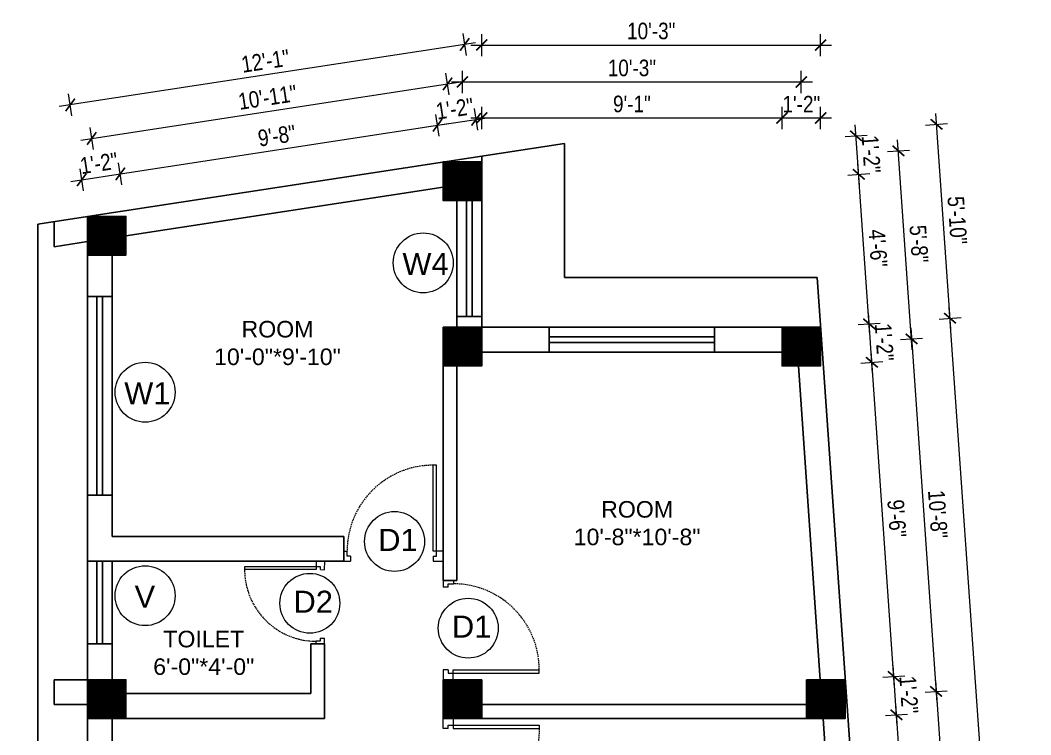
# Model space of a CAD drawing. Header units: inches. Extents: x -5096374 to -5070857, y -3259973 to -3243900.
# Drawn here: x -5090786.2 to -5090419.8, y -3258593.4 to -3258334.3 of the extents above; entities that cross this region are included whole.
import ezdxf

# ---------------------------------------------------------------- set-up
doc = ezdxf.new("R2010")
doc.units = ezdxf.units.IN
doc.header["$LTSCALE"] = 2
doc.header["$MEASUREMENT"] = 0
doc.header["$PDMODE"] = 34
doc.linetypes.add('HIDDEN', pattern=[0.375, 0.25, -0.125])
doc.layers.get('0').update_dxf_attribs({"linetype": 'CONTINUOUS'})
doc.layers.get('DEFPOINTS').update_dxf_attribs({"color": 141, "linetype": 'CONTINUOUS'})
doc.layers.add('A-Hatch', color=7, linetype='CONTINUOUS')
for name, color, linetype, lineweight in [('Annotate-Lite.w', 177, 'CONTINUOUS', 9), ('DIM 1-100', 4, 'CONTINUOUS', 13), ('Door-Window.w', 4, 'CONTINUOUS', 15), ('TEXT', 181, 'CONTINUOUS', 25)]:
    doc.layers.add(name, color=color, linetype=linetype, lineweight=lineweight)
doc.styles.add('arial.', font='arial.ttf')
doc.styles.add('gaurav', font='arial.ttf')
doc.styles.get("Standard").update_dxf_attribs({"font": 'ARIALN.TTF'})
doc.dimstyles.new('1 by 96', dxfattribs={"dimtxt": 6, "dimasz": 4, "dimexe": 4, "dimexo": 4, "dimgap": 2, "dimtad": 1, "dimdec": 0, "dimzin": 0, "dimdsep": 46, "dimlunit": 4, "dimtxsty": 'Standard', "dimblk": 'ARCHTICK', "dimcen": 0, "dimdle": 4, "dimadec": 0, "dimazin": 0, "dimtfac": 1, "dimtdec": 0, "dimtix": 1, "dimtofl": 0, "dimtmove": 1, "dimatfit": 3, "dimldrblk": 'ARCHTICK', "dimfxl": 4, "dimfxlon": 1, "dimtolj": 1, "dimtzin": 0, "dimlwd": -1, "dimlwe": -1, "dimarcsym": 0})
pattern_1 = [(45, (0, 0), (-0.0883883476483, 0.0883883476483), [])]

# ---------------------------------------------------------------- blocks, each defined once
blk = doc.blocks.new('3-0')
at = {"ltscale": 3}
for p, q in [((11063.05, 10097.68), (11065.97, 10099.9)), ((11065.97, 10099.9), (11066.71, 10098.92)), ((11063.05, 10097.68), (11064.53, 10095.73)), ((11065.99, 10096.84), (11064.53, 10095.73)), ((11065.25, 10097.81), (11066.71, 10098.92)), ((11065.99, 10096.84), (11065.25, 10097.81)), ((11085.5, 10074.13), (11110.32, 10092.96)), ((11086.24, 10073.15), (11111.05, 10091.97)), ((11111.05, 10091.97), (11110.32, 10092.96)), ((11086.24, 10073.15), (11085.5, 10074.13)), ((11084.04, 10073.02), (11082.57, 10071.91)), ((11082.57, 10071.91), (11084.79, 10068.98)), ((11084.04, 10073.02), (11084.78, 10072.04)), ((11084.78, 10072.04), (11086.24, 10073.15)), ((11084.79, 10068.98), (11087.72, 10071.2)), ((11087.72, 10071.2), (11086.24, 10073.15))]:
    blk.add_line(p, q, dxfattribs=at)
at = {"layer": 'Door-Window.w', "color": 9, "linetype": 'HIDDEN', "lineweight": 18}
blk.add_arc((11085.5, 10074.13), 31.16, 37.1906, 127.1465, dxfattribs=at)
blk = doc.blocks.new('_ArchTick')
at = {"color": 0, "linetype": 'ByBlock', "const_width": 0.15}
blk.add_lwpolyline([(-0.5, -0.5), (0.5, 0.5)], dxfattribs=at)
blk = doc.blocks.new('*D377')
at = {"layer": 'DEFPOINTS', "color": 0, "transparency": 16777216}
for p in [(-5090749.89, -3258390.02), (-5090747.85, -3258403.32), (-5090761.85, -3258405.47)]:
    blk.add_point(p, dxfattribs=at)
at = {"layer": 'DIM 1-100', "color": 0, "transparency": 16777216}
for p, q in [((-5090749.29, -3258393.97), (-5090750.5, -3258386.06)), ((-5090767.84, -3258392.77), (-5090745.94, -3258389.41)), ((-5090763.29, -3258396.12), (-5090764.5, -3258388.21))]:
    blk.add_line(p, q, dxfattribs=at)
at = {"layer": 'DIM 1-100', "color": 0, "transparency": 16777216, "xscale": 4, "yscale": 4, "zscale": 4}
for p, rotation in [((-5090763.89, -3258392.16), 188.71474201693), ((-5090749.89, -3258390.02), 8.714742016929982)]:
    blk.add_blockref('_ArchTick', p, dxfattribs=dict(at, rotation=rotation))
at = {"layer": 'DIM 1-100', "color": 0, "transparency": 16777216, "insert": (-5090757.65, -3258386.14), "char_height": 6, "attachment_point": 5, "rotation": 8.7147}
blk.add_mtext('\\A1;1\'-2"', dxfattribs=at)
blk = doc.blocks.new('*D378')
at = {"layer": 'DEFPOINTS', "color": 0, "ltscale": 0.5, "transparency": 16777216}
for p in [(-5090634.89, -3258372.39), (-5090632.85, -3258385.7), (-5090747.85, -3258403.32)]:
    blk.add_point(p, dxfattribs=at)
at = {"layer": 'DIM 1-100', "color": 0, "ltscale": 0.5, "transparency": 16777216}
for p, q in [((-5090634.29, -3258376.34), (-5090635.5, -3258368.44)), ((-5090753.84, -3258390.62), (-5090630.94, -3258371.78)), ((-5090749.29, -3258393.97), (-5090750.5, -3258386.06))]:
    blk.add_line(p, q, dxfattribs=at)
at = {"layer": 'DIM 1-100', "color": 0, "ltscale": 0.5, "transparency": 16777216, "xscale": 4, "yscale": 4, "zscale": 4}
for p, rotation in [((-5090634.89, -3258372.39), 8.714742016929497), ((-5090749.89, -3258390.02), 188.7147420169295)]:
    blk.add_blockref('_ArchTick', p, dxfattribs=dict(at, rotation=rotation))
at = {"layer": 'DIM 1-100', "color": 0, "ltscale": 0.5, "transparency": 16777216, "insert": (-5090693.16, -3258376.2), "char_height": 6, "attachment_point": 5, "rotation": 8.7147}
blk.add_mtext('\\A1;9\'-8"', dxfattribs=at)
blk = doc.blocks.new('*D379')
at = {"layer": 'DEFPOINTS', "color": 0, "ltscale": 0.5, "transparency": 16777216}
for p in [(-5090620.89, -3258370.24), (-5090632.85, -3258385.7), (-5090618.85, -3258383.55)]:
    blk.add_point(p, dxfattribs=at)
at = {"layer": 'DIM 1-100', "color": 0, "ltscale": 0.5, "transparency": 16777216}
for p, q in [((-5090620.29, -3258374.2), (-5090621.5, -3258366.29)), ((-5090638.84, -3258373), (-5090616.94, -3258369.64)), ((-5090634.29, -3258376.34), (-5090635.5, -3258368.44))]:
    blk.add_line(p, q, dxfattribs=at)
at = {"layer": 'DIM 1-100', "color": 0, "ltscale": 0.5, "transparency": 16777216, "xscale": 4, "yscale": 4, "zscale": 4}
for p, rotation in [((-5090620.89, -3258370.24), 8.714742016929497), ((-5090634.89, -3258372.39), 188.7147420169295)]:
    blk.add_blockref('_ArchTick', p, dxfattribs=dict(at, rotation=rotation))
at = {"layer": 'DIM 1-100', "color": 0, "ltscale": 0.5, "transparency": 16777216, "insert": (-5090628.65, -3258366.36), "char_height": 6, "attachment_point": 5, "rotation": 8.7147}
blk.add_mtext('\\A1;1\'-2"', dxfattribs=at)
blk = doc.blocks.new('*D380')
at = {"layer": 'DEFPOINTS', "color": 0, "ltscale": 0.5, "transparency": 16777216}
for p in [(-5090510.01, -3258369.75), (-5090618.85, -3258383.55), (-5090510.01, -3258445.63)]:
    blk.add_point(p, dxfattribs=at)
at = {"layer": 'DIM 1-100', "color": 0, "ltscale": 0.5, "transparency": 16777216}
for p, q in [((-5090618.85, -3258373.75), (-5090618.85, -3258365.75)), ((-5090510.01, -3258373.75), (-5090510.01, -3258365.75)), ((-5090622.85, -3258369.75), (-5090506.01, -3258369.75))]:
    blk.add_line(p, q, dxfattribs=at)
at = {"layer": 'DIM 1-100', "color": 0, "ltscale": 0.5, "transparency": 16777216, "xscale": 4, "yscale": 4, "zscale": 4, "rotation": 180}
blk.add_blockref('_ArchTick', (-5090618.85, -3258369.75), dxfattribs=at)
at = {"layer": 'DIM 1-100', "color": 0, "ltscale": 0.5, "transparency": 16777216, "xscale": 4, "yscale": 4, "zscale": 4}
blk.add_blockref('_ArchTick', (-5090510.01, -3258369.75), dxfattribs=at)
at = {"layer": 'DIM 1-100', "color": 0, "ltscale": 0.5, "transparency": 16777216, "insert": (-5090564.43, -3258364.69), "char_height": 6, "attachment_point": 5}
blk.add_mtext('\\A1;9\'-1"', dxfattribs=at)
blk = doc.blocks.new('*D381')
at = {"layer": 'DEFPOINTS', "color": 0, "ltscale": 0.5, "transparency": 16777216}
for p in [(-5090496.01, -3258369.75), (-5090510.01, -3258445.63), (-5090496.01, -3258445.63)]:
    blk.add_point(p, dxfattribs=at)
at = {"layer": 'DIM 1-100', "color": 0, "ltscale": 0.5, "transparency": 16777216}
for p, q in [((-5090510.01, -3258373.75), (-5090510.01, -3258365.75)), ((-5090496.01, -3258373.75), (-5090496.01, -3258365.75)), ((-5090514.01, -3258369.75), (-5090492.01, -3258369.75))]:
    blk.add_line(p, q, dxfattribs=at)
at = {"layer": 'DIM 1-100', "color": 0, "ltscale": 0.5, "transparency": 16777216, "xscale": 4, "yscale": 4, "zscale": 4, "rotation": 180}
blk.add_blockref('_ArchTick', (-5090510.01, -3258369.75), dxfattribs=at)
at = {"layer": 'DIM 1-100', "color": 0, "ltscale": 0.5, "transparency": 16777216, "xscale": 4, "yscale": 4, "zscale": 4}
blk.add_blockref('_ArchTick', (-5090496.01, -3258369.75), dxfattribs=at)
at = {"layer": 'DIM 1-100', "color": 0, "ltscale": 0.5, "transparency": 16777216, "insert": (-5090503.01, -3258364.74), "char_height": 6, "attachment_point": 5}
blk.add_mtext('\\A1;1\'-2"', dxfattribs=at)
blk = doc.blocks.new('*D382')
at = {"layer": 'DEFPOINTS', "color": 0, "ltscale": 0.5, "transparency": 16777216}
for p in [(-5090761.85, -3258405.47), (-5090798.4, -3258419.47), (-5090761.85, -3258419.47)]:
    blk.add_point(p, dxfattribs=at)
at = {"layer": 'DIM 1-100', "color": 0, "ltscale": 0.5, "transparency": 16777216}
for p, q in [((-5090798.4, -3258401.47), (-5090798.4, -3258423.47)), ((-5090794.4, -3258405.47), (-5090802.4, -3258405.47)), ((-5090794.4, -3258419.47), (-5090802.4, -3258419.47))]:
    blk.add_line(p, q, dxfattribs=at)
at = {"layer": 'DIM 1-100', "color": 0, "ltscale": 0.5, "transparency": 16777216, "xscale": 4, "yscale": 4, "zscale": 4}
for p, rotation in [((-5090798.4, -3258405.47), 90), ((-5090798.4, -3258419.47), 270)]:
    blk.add_blockref('_ArchTick', p, dxfattribs=dict(at, rotation=rotation))
at = {"layer": 'DIM 1-100', "color": 0, "ltscale": 0.5, "transparency": 16777216, "insert": (-5090803.42, -3258412.47), "char_height": 6, "attachment_point": 5, "rotation": 90}
blk.add_mtext('\\A1;1\'-2"', dxfattribs=at)
blk = doc.blocks.new('*D383')
at = {"layer": 'DEFPOINTS', "color": 0, "ltscale": 0.5, "transparency": 16777216}
for p in [(-5090761.85, -3258419.47), (-5090798.4, -3258573.47), (-5090761.85, -3258573.47)]:
    blk.add_point(p, dxfattribs=at)
at = {"layer": 'DIM 1-100', "color": 0, "ltscale": 0.5, "transparency": 16777216}
for p, q in [((-5090798.4, -3258415.47), (-5090798.4, -3258577.47)), ((-5090794.4, -3258419.47), (-5090802.4, -3258419.47)), ((-5090794.4, -3258573.47), (-5090802.4, -3258573.47))]:
    blk.add_line(p, q, dxfattribs=at)
at = {"layer": 'DIM 1-100', "color": 0, "ltscale": 0.5, "transparency": 16777216, "xscale": 4, "yscale": 4, "zscale": 4}
for p, rotation in [((-5090798.4, -3258419.47), 90), ((-5090798.4, -3258573.47), 270)]:
    blk.add_blockref('_ArchTick', p, dxfattribs=dict(at, rotation=rotation))
at = {"layer": 'DIM 1-100', "color": 0, "ltscale": 0.5, "transparency": 16777216, "insert": (-5090803.47, -3258496.47), "char_height": 6, "attachment_point": 5, "rotation": 90}
blk.add_mtext('\\A1;12\'-10"', dxfattribs=at)
blk = doc.blocks.new('*D384')
at = {"layer": 'DEFPOINTS', "color": 0, "ltscale": 0.5, "transparency": 16777216}
for p in [(-5090761.85, -3258573.47), (-5090798.4, -3258587.47), (-5090761.85, -3258587.47)]:
    blk.add_point(p, dxfattribs=at)
at = {"layer": 'DIM 1-100', "color": 0, "ltscale": 0.5, "transparency": 16777216}
for p, q in [((-5090798.4, -3258569.47), (-5090798.4, -3258591.47)), ((-5090794.4, -3258573.47), (-5090802.4, -3258573.47)), ((-5090794.4, -3258587.47), (-5090802.4, -3258587.47))]:
    blk.add_line(p, q, dxfattribs=at)
at = {"layer": 'DIM 1-100', "color": 0, "ltscale": 0.5, "transparency": 16777216, "xscale": 4, "yscale": 4, "zscale": 4}
for p, rotation in [((-5090798.4, -3258573.47), 90), ((-5090798.4, -3258587.47), 270)]:
    blk.add_blockref('_ArchTick', p, dxfattribs=dict(at, rotation=rotation))
at = {"layer": 'DIM 1-100', "color": 0, "ltscale": 0.5, "transparency": 16777216, "insert": (-5090803.42, -3258580.47), "char_height": 6, "attachment_point": 5, "rotation": 90}
blk.add_mtext('\\A1;1\'-2"', dxfattribs=at)
blk = doc.blocks.new('*D385')
at = {"layer": 'DEFPOINTS', "color": 0, "ltscale": 0.5, "transparency": 16777216}
for p in [(-5090761.85, -3258587.47), (-5090798.4, -3258701.23), (-5090761.85, -3258701.23)]:
    blk.add_point(p, dxfattribs=at)
at = {"layer": 'DIM 1-100', "color": 0, "ltscale": 0.5, "transparency": 16777216}
for p, q in [((-5090798.4, -3258583.47), (-5090798.4, -3258705.23)), ((-5090794.4, -3258587.47), (-5090802.4, -3258587.47)), ((-5090794.4, -3258701.23), (-5090802.4, -3258701.23))]:
    blk.add_line(p, q, dxfattribs=at)
at = {"layer": 'DIM 1-100', "color": 0, "ltscale": 0.5, "transparency": 16777216, "xscale": 4, "yscale": 4, "zscale": 4}
for p, rotation in [((-5090798.4, -3258587.47), 90), ((-5090798.4, -3258701.23), 270)]:
    blk.add_blockref('_ArchTick', p, dxfattribs=dict(at, rotation=rotation))
at = {"layer": 'DIM 1-100', "color": 0, "ltscale": 0.5, "transparency": 16777216, "insert": (-5090803.47, -3258644.35), "char_height": 6, "attachment_point": 5, "rotation": 90}
blk.add_mtext('\\A1;9\'-6"', dxfattribs=at)
blk = doc.blocks.new('*D389')
at = {"layer": 'DEFPOINTS', "color": 0, "ltscale": 0.5, "transparency": 16777216}
for p in [(-5090754.85, -3258412.47), (-5090811.2, -3258580.47), (-5090754.85, -3258580.47)]:
    blk.add_point(p, dxfattribs=at)
at = {"layer": 'DIM 1-100', "color": 0, "ltscale": 0.5, "transparency": 16777216}
for p, q in [((-5090811.2, -3258408.47), (-5090811.2, -3258584.47)), ((-5090807.2, -3258412.47), (-5090815.2, -3258412.47)), ((-5090807.2, -3258580.47), (-5090815.2, -3258580.47))]:
    blk.add_line(p, q, dxfattribs=at)
at = {"layer": 'DIM 1-100', "color": 0, "ltscale": 0.5, "transparency": 16777216, "xscale": 4, "yscale": 4, "zscale": 4}
for p, rotation in [((-5090811.2, -3258412.47), 90), ((-5090811.2, -3258580.47), 270)]:
    blk.add_blockref('_ArchTick', p, dxfattribs=dict(at, rotation=rotation))
at = {"layer": 'DIM 1-100', "color": 0, "ltscale": 0.5, "transparency": 16777216, "insert": (-5090816.22, -3258496.47), "char_height": 6, "attachment_point": 5, "rotation": 90}
blk.add_mtext("\\A1;14'", dxfattribs=at)
blk = doc.blocks.new('*D390')
at = {"layer": 'DEFPOINTS', "color": 0, "ltscale": 0.5, "transparency": 16777216}
for p in [(-5090754.85, -3258580.47), (-5090811.2, -3258708.23), (-5090754.85, -3258708.23)]:
    blk.add_point(p, dxfattribs=at)
at = {"layer": 'DIM 1-100', "color": 0, "ltscale": 0.5, "transparency": 16777216}
for p, q in [((-5090811.2, -3258576.47), (-5090811.2, -3258712.23)), ((-5090807.2, -3258580.47), (-5090815.2, -3258580.47)), ((-5090807.2, -3258708.23), (-5090815.2, -3258708.23))]:
    blk.add_line(p, q, dxfattribs=at)
at = {"layer": 'DIM 1-100', "color": 0, "ltscale": 0.5, "transparency": 16777216, "xscale": 4, "yscale": 4, "zscale": 4}
for p, rotation in [((-5090811.2, -3258580.47), 90), ((-5090811.2, -3258708.23), 270)]:
    blk.add_blockref('_ArchTick', p, dxfattribs=dict(at, rotation=rotation))
at = {"layer": 'DIM 1-100', "color": 0, "ltscale": 0.5, "transparency": 16777216, "insert": (-5090816.27, -3258644.35), "char_height": 6, "attachment_point": 5, "rotation": 90}
blk.add_mtext('\\A1;10\'-8"', dxfattribs=at)
blk = doc.blocks.new('*D392')
at = {"layer": 'DEFPOINTS', "color": 0, "ltscale": 0.5, "transparency": 16777216}
for p in [(-5090761.85, -3258405.47), (-5090823.63, -3258808.23), (-5090761.85, -3258808.23)]:
    blk.add_point(p, dxfattribs=at)
at = {"layer": 'DIM 1-100', "color": 0, "ltscale": 0.5, "transparency": 16777216}
for p, q in [((-5090823.63, -3258401.47), (-5090823.63, -3258812.23)), ((-5090819.63, -3258405.47), (-5090827.63, -3258405.47)), ((-5090819.63, -3258808.23), (-5090827.63, -3258808.23))]:
    blk.add_line(p, q, dxfattribs=at)
at = {"layer": 'DIM 1-100', "color": 0, "ltscale": 0.5, "transparency": 16777216, "xscale": 4, "yscale": 4, "zscale": 4}
for p, rotation in [((-5090823.63, -3258405.47), 90), ((-5090823.63, -3258808.23), 270)]:
    blk.add_blockref('_ArchTick', p, dxfattribs=dict(at, rotation=rotation))
at = {"layer": 'DIM 1-100', "color": 0, "ltscale": 0.5, "transparency": 16777216, "insert": (-5090828.69, -3258606.85), "char_height": 6, "attachment_point": 5, "rotation": 90}
blk.add_mtext('\\A1;33\'-7"', dxfattribs=at)
blk = doc.blocks.new('*D393')
at = {"layer": 'DEFPOINTS', "color": 0, "ltscale": 0.5, "transparency": 16777216}
for p in [(-5090631.26, -3258357.4), (-5090625.85, -3258392.7), (-5090754.85, -3258412.47)]:
    blk.add_point(p, dxfattribs=at)
at = {"layer": 'DIM 1-100', "color": 0, "ltscale": 0.5, "transparency": 16777216}
for p, q in [((-5090764.22, -3258377.78), (-5090627.31, -3258356.8)), ((-5090630.66, -3258361.36), (-5090631.87, -3258353.45)), ((-5090759.66, -3258381.13), (-5090760.87, -3258373.22))]:
    blk.add_line(p, q, dxfattribs=at)
at = {"layer": 'DIM 1-100', "color": 0, "ltscale": 0.5, "transparency": 16777216, "xscale": 4, "yscale": 4, "zscale": 4}
for p, rotation in [((-5090631.26, -3258357.4), 8.714742018610865), ((-5090760.26, -3258377.18), 188.7147420186108)]:
    blk.add_blockref('_ArchTick', p, dxfattribs=dict(at, rotation=rotation))
at = {"layer": 'DIM 1-100', "color": 0, "ltscale": 0.5, "transparency": 16777216, "insert": (-5090696.53, -3258362.29), "char_height": 6, "attachment_point": 5, "rotation": 8.7147}
blk.add_mtext('\\A1;10\'-11"', dxfattribs=at)
blk = doc.blocks.new('*D394')
at = {"layer": 'DEFPOINTS', "color": 0, "ltscale": 0.5, "transparency": 16777216}
for p in [(-5090503.01, -3258356.7), (-5090625.85, -3258392.7), (-5090503.01, -3258452.63)]:
    blk.add_point(p, dxfattribs=at)
at = {"layer": 'DIM 1-100', "color": 0, "ltscale": 0.5, "transparency": 16777216}
for p, q in [((-5090625.85, -3258360.7), (-5090625.85, -3258352.7)), ((-5090503.01, -3258360.7), (-5090503.01, -3258352.7)), ((-5090629.85, -3258356.7), (-5090499.01, -3258356.7))]:
    blk.add_line(p, q, dxfattribs=at)
at = {"layer": 'DIM 1-100', "color": 0, "ltscale": 0.5, "transparency": 16777216, "xscale": 4, "yscale": 4, "zscale": 4, "rotation": 180}
blk.add_blockref('_ArchTick', (-5090625.85, -3258356.7), dxfattribs=at)
at = {"layer": 'DIM 1-100', "color": 0, "ltscale": 0.5, "transparency": 16777216, "xscale": 4, "yscale": 4, "zscale": 4}
blk.add_blockref('_ArchTick', (-5090503.01, -3258356.7), dxfattribs=at)
at = {"layer": 'DIM 1-100', "color": 0, "ltscale": 0.5, "transparency": 16777216, "insert": (-5090564.43, -3258351.64), "char_height": 6, "attachment_point": 5}
blk.add_mtext('\\A1;10\'-3"', dxfattribs=at)
blk = doc.blocks.new('*D395')
at = {"layer": 'DEFPOINTS', "color": 0, "ltscale": 0.5, "transparency": 16777216}
for p in [(-5090768.05, -3258365.01), (-5090618.85, -3258383.55), (-5090761.85, -3258405.47)]:
    blk.add_point(p, dxfattribs=at)
at = {"layer": 'DIM 1-100', "color": 0, "ltscale": 0.5, "transparency": 16777216}
for p, q in [((-5090624.45, -3258347.04), (-5090625.66, -3258339.13)), ((-5090621.1, -3258342.48), (-5090772.01, -3258365.61)), ((-5090767.45, -3258368.96), (-5090768.66, -3258361.05))]:
    blk.add_line(p, q, dxfattribs=at)
at = {"layer": 'DIM 1-100', "color": 0, "ltscale": 0.5, "transparency": 16777216, "xscale": 4, "yscale": 4, "zscale": 4}
for p, rotation in [((-5090625.05, -3258343.09), 8.714742018475636), ((-5090768.05, -3258365.01), 188.7147420184756)]:
    blk.add_blockref('_ArchTick', p, dxfattribs=dict(at, rotation=rotation))
at = {"layer": 'DIM 1-100', "color": 0, "ltscale": 0.5, "transparency": 16777216, "insert": (-5090697.31, -3258349.09), "char_height": 6, "attachment_point": 5, "rotation": 8.7147}
blk.add_mtext('\\A1;12\'-1"', dxfattribs=at)
blk = doc.blocks.new('*D396')
at = {"layer": 'DEFPOINTS', "color": 0, "ltscale": 0.5, "transparency": 16777216}
for p in [(-5090496.01, -3258343.3), (-5090618.85, -3258445.63), (-5090496.01, -3258445.63)]:
    blk.add_point(p, dxfattribs=at)
at = {"layer": 'DIM 1-100', "color": 0, "ltscale": 0.5, "transparency": 16777216}
for p, q in [((-5090618.85, -3258347.3), (-5090618.85, -3258339.3)), ((-5090496.01, -3258347.3), (-5090496.01, -3258339.3)), ((-5090622.85, -3258343.3), (-5090492.01, -3258343.3))]:
    blk.add_line(p, q, dxfattribs=at)
at = {"layer": 'DIM 1-100', "color": 0, "ltscale": 0.5, "transparency": 16777216, "xscale": 4, "yscale": 4, "zscale": 4, "rotation": 180}
blk.add_blockref('_ArchTick', (-5090618.85, -3258343.3), dxfattribs=at)
at = {"layer": 'DIM 1-100', "color": 0, "ltscale": 0.5, "transparency": 16777216, "xscale": 4, "yscale": 4, "zscale": 4}
blk.add_blockref('_ArchTick', (-5090496.01, -3258343.3), dxfattribs=at)
at = {"layer": 'DIM 1-100', "color": 0, "ltscale": 0.5, "transparency": 16777216, "insert": (-5090557.43, -3258338.24), "char_height": 6, "attachment_point": 5}
blk.add_mtext('\\A1;10\'-3"', dxfattribs=at)
blk = doc.blocks.new('*D400')
at = {"layer": 'DEFPOINTS', "color": 0, "ltscale": 0.5, "transparency": 16777216}
for p in [(-5090487.1, -3258587.47), (-5090468.52, -3258586.18), (-5090478.19, -3258701.23)]:
    blk.add_point(p, dxfattribs=at)
at = {"layer": 'DIM 1-100', "color": 0, "ltscale": 0.5, "transparency": 16777216}
for p, q in [((-5090460.31, -3258703.99), (-5090468.8, -3258582.19)), ((-5090472.51, -3258586.45), (-5090464.53, -3258585.9)), ((-5090464.58, -3258700.28), (-5090456.6, -3258699.72))]:
    blk.add_line(p, q, dxfattribs=at)
at = {"layer": 'DIM 1-100', "color": 0, "ltscale": 0.5, "transparency": 16777216, "xscale": 4, "yscale": 4, "zscale": 4}
for p, rotation in [((-5090468.52, -3258586.18), 93.98810611648946), ((-5090460.59, -3258700), 273.9881061164895)]:
    blk.add_blockref('_ArchTick', p, dxfattribs=dict(at, rotation=rotation))
at = {"layer": 'DIM 1-100', "color": 0, "ltscale": 0.5, "transparency": 16777216, "insert": (-5090459.5, -3258642.74), "char_height": 6, "attachment_point": 5, "rotation": 273.9881}
blk.add_mtext('\\A1;9\'-6"', dxfattribs=at)
blk = doc.blocks.new('*D401')
at = {"layer": 'DEFPOINTS', "color": 0, "ltscale": 0.5, "transparency": 16777216}
for p in [(-5090469.49, -3258572.24), (-5090487.1, -3258573.47), (-5090487.1, -3258587.47)]:
    blk.add_point(p, dxfattribs=at)
at = {"layer": 'DIM 1-100', "color": 0, "ltscale": 0.5, "transparency": 16777216}
for p, q in [((-5090468.24, -3258590.17), (-5090469.77, -3258568.25)), ((-5090473.48, -3258572.52), (-5090465.5, -3258571.97)), ((-5090472.51, -3258586.45), (-5090464.53, -3258585.9))]:
    blk.add_line(p, q, dxfattribs=at)
at = {"layer": 'DIM 1-100', "color": 0, "ltscale": 0.5, "transparency": 16777216, "xscale": 4, "yscale": 4, "zscale": 4}
for p, rotation in [((-5090469.49, -3258572.24), 93.98810611648946), ((-5090468.52, -3258586.18), 273.9881061164895)]:
    blk.add_blockref('_ArchTick', p, dxfattribs=dict(at, rotation=rotation))
at = {"layer": 'DIM 1-100', "color": 0, "ltscale": 0.5, "transparency": 16777216, "insert": (-5090464.01, -3258578.86), "char_height": 6, "attachment_point": 5, "rotation": 273.9881}
blk.add_mtext('\\A1;1\'-2"', dxfattribs=at)
blk = doc.blocks.new('*D402')
at = {"layer": 'DEFPOINTS', "color": 0, "ltscale": 0.5, "transparency": 16777216}
for p in [(-5090496.01, -3258459.63), (-5090477.44, -3258458.34), (-5090487.1, -3258573.47)]:
    blk.add_point(p, dxfattribs=at)
at = {"layer": 'DIM 1-100', "color": 0, "ltscale": 0.5, "transparency": 16777216}
for p, q in [((-5090469.22, -3258576.23), (-5090477.71, -3258454.35)), ((-5090481.43, -3258458.61), (-5090473.45, -3258458.06)), ((-5090473.48, -3258572.52), (-5090465.5, -3258571.97))]:
    blk.add_line(p, q, dxfattribs=at)
at = {"layer": 'DIM 1-100', "color": 0, "ltscale": 0.5, "transparency": 16777216, "xscale": 4, "yscale": 4, "zscale": 4}
for p, rotation in [((-5090477.44, -3258458.34), 93.98810611648946), ((-5090469.49, -3258572.24), 273.9881061164895)]:
    blk.add_blockref('_ArchTick', p, dxfattribs=dict(at, rotation=rotation))
at = {"layer": 'DIM 1-100', "color": 0, "ltscale": 0.5, "transparency": 16777216, "insert": (-5090468.41, -3258514.94), "char_height": 6, "attachment_point": 5, "rotation": 273.9881}
blk.add_mtext('\\A1;9\'-6"', dxfattribs=at)
blk = doc.blocks.new('*D403')
at = {"layer": 'DEFPOINTS', "color": 0, "ltscale": 0.5, "transparency": 16777216}
for p in [(-5090478.41, -3258444.4), (-5090496.01, -3258445.63), (-5090496.01, -3258459.63)]:
    blk.add_point(p, dxfattribs=at)
at = {"layer": 'DIM 1-100', "color": 0, "ltscale": 0.5, "transparency": 16777216}
for p, q in [((-5090477.16, -3258462.33), (-5090478.69, -3258440.41)), ((-5090482.4, -3258444.68), (-5090474.42, -3258444.13)), ((-5090481.43, -3258458.61), (-5090473.45, -3258458.06))]:
    blk.add_line(p, q, dxfattribs=at)
at = {"layer": 'DIM 1-100', "color": 0, "ltscale": 0.5, "transparency": 16777216, "xscale": 4, "yscale": 4, "zscale": 4}
for p, rotation in [((-5090478.41, -3258444.4), 93.98810611648946), ((-5090477.44, -3258458.34), 273.9881061164895)]:
    blk.add_blockref('_ArchTick', p, dxfattribs=dict(at, rotation=rotation))
at = {"layer": 'DIM 1-100', "color": 0, "ltscale": 0.5, "transparency": 16777216, "insert": (-5090472.92, -3258451.02), "char_height": 6, "attachment_point": 5, "rotation": 273.9881}
blk.add_mtext('\\A1;1\'-2"', dxfattribs=at)
blk = doc.blocks.new('*D404')
at = {"layer": 'DEFPOINTS', "color": 0, "ltscale": 0.5, "transparency": 16777216}
for p in [(-5090482.19, -3258390.17), (-5090618.85, -3258399.7), (-5090496.01, -3258445.63)]:
    blk.add_point(p, dxfattribs=at)
at = {"layer": 'DIM 1-100', "color": 0, "ltscale": 0.5, "transparency": 16777216}
for p, q in [((-5090478.13, -3258448.39), (-5090482.47, -3258386.18)), ((-5090486.18, -3258390.45), (-5090478.2, -3258389.89)), ((-5090482.4, -3258444.68), (-5090474.42, -3258444.13))]:
    blk.add_line(p, q, dxfattribs=at)
at = {"layer": 'DIM 1-100', "color": 0, "ltscale": 0.5, "transparency": 16777216, "xscale": 4, "yscale": 4, "zscale": 4}
for p, rotation in [((-5090482.19, -3258390.17), 93.98810611648946), ((-5090478.41, -3258444.4), 273.9881061164895)]:
    blk.add_blockref('_ArchTick', p, dxfattribs=dict(at, rotation=rotation))
at = {"layer": 'DIM 1-100', "color": 0, "ltscale": 0.5, "transparency": 16777216, "insert": (-5090475.25, -3258416.93), "char_height": 6, "attachment_point": 5, "rotation": 273.9881}
blk.add_mtext('\\A1;4\'-6"', dxfattribs=at)
blk = doc.blocks.new('*D405')
at = {"layer": 'DEFPOINTS', "color": 0, "ltscale": 0.5, "transparency": 16777216}
for p in [(-5090483.16, -3258376.24), (-5090618.85, -3258385.7), (-5090618.85, -3258399.7)]:
    blk.add_point(p, dxfattribs=at)
at = {"layer": 'DIM 1-100', "color": 0, "ltscale": 0.5, "transparency": 16777216}
for p, q in [((-5090481.91, -3258394.16), (-5090483.44, -3258372.25)), ((-5090487.15, -3258376.51), (-5090479.17, -3258375.96)), ((-5090486.18, -3258390.45), (-5090478.2, -3258389.89))]:
    blk.add_line(p, q, dxfattribs=at)
at = {"layer": 'DIM 1-100', "color": 0, "ltscale": 0.5, "transparency": 16777216, "xscale": 4, "yscale": 4, "zscale": 4}
for p, rotation in [((-5090483.16, -3258376.24), 93.98810611648946), ((-5090482.19, -3258390.17), 273.9881061164895)]:
    blk.add_blockref('_ArchTick', p, dxfattribs=dict(at, rotation=rotation))
at = {"layer": 'DIM 1-100', "color": 0, "ltscale": 0.5, "transparency": 16777216, "insert": (-5090477.67, -3258382.85), "char_height": 6, "attachment_point": 5, "rotation": 273.9881}
blk.add_mtext('\\A1;1\'-2"', dxfattribs=at)
blk = doc.blocks.new('*D406')
at = {"layer": 'DEFPOINTS', "color": 0, "ltscale": 0.5, "transparency": 16777216}
for p in [(-5090503.01, -3258452.63), (-5090494.1, -3258580.47), (-5090454.14, -3258577.68)]:
    blk.add_point(p, dxfattribs=at)
at = {"layer": 'DIM 1-100', "color": 0, "ltscale": 0.5, "transparency": 16777216}
for p, q in [((-5090463.33, -3258445.86), (-5090453.86, -3258581.68)), ((-5090467.04, -3258450.12), (-5090459.06, -3258449.57)), ((-5090458.13, -3258577.96), (-5090450.15, -3258577.41))]:
    blk.add_line(p, q, dxfattribs=at)
at = {"layer": 'DIM 1-100', "color": 0, "ltscale": 0.5, "transparency": 16777216, "xscale": 4, "yscale": 4, "zscale": 4}
for p, rotation in [((-5090463.05, -3258449.85), 93.98810611419698), ((-5090454.14, -3258577.68), 273.988106114197)]:
    blk.add_blockref('_ArchTick', p, dxfattribs=dict(at, rotation=rotation))
at = {"layer": 'DIM 1-100', "color": 0, "ltscale": 0.5, "transparency": 16777216, "insert": (-5090453.54, -3258513.41), "char_height": 6, "attachment_point": 5, "rotation": 273.9881}
blk.add_mtext('\\A1;10\'-8"', dxfattribs=at)
blk = doc.blocks.new('*D407')
at = {"layer": 'DEFPOINTS', "color": 0, "ltscale": 0.5, "transparency": 16777216}
for p in [(-5090494.1, -3258580.47), (-5090485.19, -3258708.23), (-5090445.23, -3258705.44)]:
    blk.add_point(p, dxfattribs=at)
at = {"layer": 'DIM 1-100', "color": 0, "ltscale": 0.5, "transparency": 16777216}
for p, q in [((-5090454.42, -3258573.69), (-5090444.95, -3258709.43)), ((-5090458.13, -3258577.96), (-5090450.15, -3258577.41)), ((-5090449.22, -3258705.72), (-5090441.24, -3258705.17))]:
    blk.add_line(p, q, dxfattribs=at)
at = {"layer": 'DIM 1-100', "color": 0, "ltscale": 0.5, "transparency": 16777216, "xscale": 4, "yscale": 4, "zscale": 4}
for p, rotation in [((-5090454.14, -3258577.68), 93.98810611419758), ((-5090445.23, -3258705.44), 273.9881061141976)]:
    blk.add_blockref('_ArchTick', p, dxfattribs=dict(at, rotation=rotation))
at = {"layer": 'DIM 1-100', "color": 0, "ltscale": 0.5, "transparency": 16777216, "insert": (-5090444.63, -3258641.21), "char_height": 6, "attachment_point": 5, "rotation": 273.9881}
blk.add_mtext('\\A1;10\'-8"', dxfattribs=at)
blk = doc.blocks.new('*D409')
at = {"layer": 'DEFPOINTS', "color": 0, "ltscale": 0.5, "transparency": 16777216}
for p in [(-5090467.8, -3258381.68), (-5090625.85, -3258392.7), (-5090503.01, -3258452.63)]:
    blk.add_point(p, dxfattribs=at)
at = {"layer": 'DIM 1-100', "color": 0, "ltscale": 0.5, "transparency": 16777216}
for p, q in [((-5090462.77, -3258453.84), (-5090468.08, -3258377.69)), ((-5090471.79, -3258381.96), (-5090463.81, -3258381.4)), ((-5090467.04, -3258450.12), (-5090459.06, -3258449.57))]:
    blk.add_line(p, q, dxfattribs=at)
at = {"layer": 'DIM 1-100', "color": 0, "ltscale": 0.5, "transparency": 16777216, "xscale": 4, "yscale": 4, "zscale": 4}
for p, rotation in [((-5090467.8, -3258381.68), 93.98810611419758), ((-5090463.05, -3258449.85), 273.9881061141976)]:
    blk.add_blockref('_ArchTick', p, dxfattribs=dict(at, rotation=rotation))
at = {"layer": 'DIM 1-100', "color": 0, "ltscale": 0.5, "transparency": 16777216, "insert": (-5090460.38, -3258415.41), "char_height": 6, "attachment_point": 5, "rotation": 273.9881}
blk.add_mtext('\\A1;5\'-8"', dxfattribs=at)
blk = doc.blocks.new('*D410')
at = {"layer": 'DEFPOINTS', "color": 0, "ltscale": 0.5, "transparency": 16777216}
for p in [(-5090449.09, -3258442.36), (-5090496.01, -3258445.63), (-5090470.73, -3258808.23)]:
    blk.add_point(p, dxfattribs=at)
at = {"layer": 'DIM 1-100', "color": 0, "ltscale": 0.5, "transparency": 16777216}
for p, q in [((-5090423.53, -3258808.95), (-5090449.37, -3258438.37)), ((-5090453.08, -3258442.64), (-5090445.1, -3258442.08)), ((-5090427.8, -3258805.24), (-5090419.82, -3258804.68))]:
    blk.add_line(p, q, dxfattribs=at)
at = {"layer": 'DIM 1-100', "color": 0, "ltscale": 0.5, "transparency": 16777216, "xscale": 4, "yscale": 4, "zscale": 4}
for p, rotation in [((-5090449.09, -3258442.36), 93.98810611425189), ((-5090423.81, -3258804.96), 273.9881061142519)]:
    blk.add_blockref('_ArchTick', p, dxfattribs=dict(at, rotation=rotation))
at = {"layer": 'DIM 1-100', "color": 0, "ltscale": 0.5, "transparency": 16777216, "insert": (-5090431.4, -3258623.31), "char_height": 6, "attachment_point": 5, "rotation": 273.9881}
blk.add_mtext('\\A1;30\'-3"', dxfattribs=at)
blk = doc.blocks.new('*D411')
at = {"layer": 'DEFPOINTS', "color": 0, "ltscale": 0.5, "transparency": 16777216}
for p in [(-5090453.99, -3258372.06), (-5090618.85, -3258383.55), (-5090496.01, -3258445.63)]:
    blk.add_point(p, dxfattribs=at)
at = {"layer": 'DIM 1-100', "color": 0, "ltscale": 0.5, "transparency": 16777216}
for p, q in [((-5090448.81, -3258446.35), (-5090454.27, -3258368.07)), ((-5090457.98, -3258372.34), (-5090450, -3258371.78)), ((-5090453.08, -3258442.64), (-5090445.1, -3258442.08))]:
    blk.add_line(p, q, dxfattribs=at)
at = {"layer": 'DIM 1-100', "color": 0, "ltscale": 0.5, "transparency": 16777216, "xscale": 4, "yscale": 4, "zscale": 4}
for p, rotation in [((-5090453.99, -3258372.06), 93.98810611424982), ((-5090449.09, -3258442.36), 273.9881061142498)]:
    blk.add_blockref('_ArchTick', p, dxfattribs=dict(at, rotation=rotation))
at = {"layer": 'DIM 1-100', "color": 0, "ltscale": 0.5, "transparency": 16777216, "insert": (-5090446.49, -3258406.86), "char_height": 6, "attachment_point": 5, "rotation": 273.9881}
blk.add_mtext('\\A1;5\'-10"', dxfattribs=at)

msp = doc.modelspace()

# ---------------------------------------------------------------- hatches: boundary and pattern name
at = {"layer": 'A-Hatch', "ltscale": 0.5}
h = msp.add_hatch(dxfattribs=at)
h.set_pattern_fill('ANSI31', color=256)
h.set_pattern_definition(pattern_1)
h.paths.add_polyline_path([(-5090618.85, -3258385.7), (-5090632.85, -3258385.7), (-5090632.85, -3258399.7), (-5090618.85, -3258399.7)])
h = msp.add_hatch(dxfattribs=at)
h.set_pattern_fill('ANSI31', color=256)
h.set_pattern_definition(pattern_1)
h.paths.add_polyline_path([(-5090747.85, -3258405.47), (-5090761.85, -3258405.47), (-5090761.85, -3258419.47), (-5090747.85, -3258419.47)])
h = msp.add_hatch(dxfattribs=at)
h.set_pattern_fill('ANSI31', color=256)
h.set_pattern_definition(pattern_1)
h.paths.add_polyline_path([(-5090618.85, -3258448.63), (-5090618.86, -3258448.63), (-5090618.85, -3258445.63), (-5090632.85, -3258445.63), (-5090632.85, -3258459.63), (-5090618.85, -3258459.63)])
h = msp.add_hatch(dxfattribs=at)
h.set_pattern_fill('ANSI31', color=256)
h.set_pattern_definition(pattern_1)
h.paths.add_polyline_path([(-5090496.01, -3258445.63), (-5090510.01, -3258445.63), (-5090510.01, -3258459.63), (-5090496.01, -3258459.63)])
h = msp.add_hatch(dxfattribs=at)
h.set_pattern_fill('ANSI31', color=256)
h.set_pattern_definition(pattern_1)
h.paths.add_polyline_path([(-5090747.85, -3258573.47), (-5090761.85, -3258573.47), (-5090761.85, -3258587.47), (-5090747.85, -3258587.47)])
h = msp.add_hatch(dxfattribs=at)
h.set_pattern_fill('ANSI31', color=256)
h.set_pattern_definition(pattern_1)
h.paths.add_polyline_path([(-5090618.85, -3258573.47), (-5090632.85, -3258573.47), (-5090632.85, -3258587.47), (-5090618.85, -3258587.47)])
h = msp.add_hatch(dxfattribs=at)
h.set_pattern_fill('ANSI31', color=256)
h.set_pattern_definition(pattern_1)
h.paths.add_polyline_path([(-5090487.1, -3258573.47), (-5090501.1, -3258573.47), (-5090501.1, -3258587.47), (-5090487.1, -3258587.47)])

# ---------------------------------------------------------------- linework, layer by layer
at = {"ltscale": 0.5}
for p, q in [((-5090588.85, -3258378.95), (-5090761.85, -3258405.47)), ((-5090588.85, -3258378.95), (-5090588.85, -3258427.63)), ((-5090618.85, -3258383.55), (-5090618.85, -3258445.63)), ((-5090632.85, -3258394.8), (-5090747.85, -3258412.43)), ((-5090627.85, -3258399.7), (-5090627.85, -3258445.63)), ((-5090624.35, -3258441.7), (-5090624.35, -3258399.7)), ((-5090622.35, -3258441.7), (-5090622.35, -3258399.7)), ((-5090779.85, -3258408.23), (-5090761.85, -3258405.47)), ((-5090779.85, -3258408.23), (-5090779.85, -3258826.23)), ((-5090773.85, -3258416.42), (-5090773.85, -3258407.31)), ((-5090761.85, -3258405.47), (-5090761.85, -3258573.47)), ((-5090773.85, -3258416.42), (-5090761.85, -3258414.58)), ((-5090752.85, -3258419.47), (-5090752.85, -3258521.47)), ((-5090588.85, -3258427.63), (-5090497.27, -3258427.63)), ((-5090470.73, -3258808.23), (-5090497.27, -3258427.63)), ((-5090752.85, -3258434.47), (-5090761.85, -3258434.47)), ((-5090758.35, -3258506.47), (-5090758.35, -3258434.47)), ((-5090756.35, -3258506.47), (-5090756.35, -3258434.47)), ((-5090627.85, -3258441.7), (-5090618.85, -3258441.7)), ((-5090627.85, -3258445.63), (-5090618.85, -3258445.63)), ((-5090618.85, -3258445.63), (-5090496.01, -3258445.63)), ((-5090594.43, -3258445.63), (-5090594.43, -3258454.63)), ((-5090534.43, -3258445.63), (-5090534.43, -3258454.63)), ((-5090594.43, -3258449.13), (-5090534.43, -3258449.13)), ((-5090594.43, -3258451.13), (-5090534.43, -3258451.13)), ((-5090618.85, -3258454.63), (-5090510.01, -3258454.63)), ((-5090632.85, -3258459.63), (-5090632.85, -3258537.47)), ((-5090627.85, -3258459.63), (-5090627.85, -3258537.47)), ((-5090496.12, -3258573.47), (-5090504.06, -3258459.63)), ((-5090752.85, -3258506.47), (-5090761.85, -3258506.47)), ((-5090752.85, -3258521.47), (-5090668.85, -3258521.47)), ((-5090668.85, -3258521.47), (-5090668.85, -3258530.47)), ((-5090752.85, -3258530.47), (-5090761.85, -3258530.47)), ((-5090758.35, -3258560.47), (-5090758.35, -3258530.47)), ((-5090756.35, -3258560.47), (-5090756.35, -3258530.47)), ((-5090752.85, -3258530.47), (-5090752.85, -3258573.47)), ((-5090752.85, -3258530.47), (-5090668.85, -3258530.47)), ((-5090675.85, -3258530.47), (-5090668.85, -3258530.47)), ((-5090632.85, -3258530.47), (-5090632.85, -3258537.47)), ((-5090627.85, -3258537.47), (-5090632.85, -3258537.47)), ((-5090752.85, -3258560.47), (-5090761.85, -3258560.47)), ((-5090680.85, -3258560.47), (-5090680.85, -3258578.47)), ((-5090675.85, -3258560.47), (-5090680.85, -3258560.47)), ((-5090675.85, -3258560.47), (-5090675.85, -3258587.47)), ((-5090773.85, -3258573.47), (-5090761.85, -3258573.47)), ((-5090773.85, -3258582.47), (-5090773.85, -3258573.47)), ((-5090761.85, -3258573.47), (-5090761.85, -3258808.23)), ((-5090747.85, -3258578.47), (-5090680.85, -3258578.47)), ((-5090761.85, -3258582.47), (-5090773.85, -3258582.47)), ((-5090618.85, -3258582.47), (-5090501.1, -3258582.47)), ((-5090752.85, -3258587.47), (-5090752.85, -3258701.23)), ((-5090747.85, -3258587.47), (-5090675.85, -3258587.47)), ((-5090618.85, -3258587.47), (-5090501.1, -3258587.47)), ((-5090487.21, -3258701.23), (-5090495.14, -3258587.47))]:
    msp.add_line(p, q, dxfattribs=at)
for points in [[(-5090618.85, -3258385.7), (-5090632.85, -3258385.7), (-5090632.85, -3258399.7), (-5090618.85, -3258399.7)], [(-5090761.85, -3258405.47), (-5090747.85, -3258405.47), (-5090747.85, -3258419.47), (-5090761.85, -3258419.47)], [(-5090618.85, -3258445.63), (-5090632.85, -3258445.63), (-5090632.85, -3258459.63), (-5090618.85, -3258459.63)], [(-5090510.01, -3258445.63), (-5090496.01, -3258445.63), (-5090496.01, -3258459.63), (-5090510.01, -3258459.63)], [(-5090761.85, -3258573.47), (-5090747.85, -3258573.47), (-5090747.85, -3258587.47), (-5090761.85, -3258587.47)], [(-5090618.85, -3258573.47), (-5090632.85, -3258573.47), (-5090632.85, -3258587.47), (-5090618.85, -3258587.47)], [(-5090501.1, -3258573.47), (-5090487.1, -3258573.47), (-5090487.1, -3258587.47), (-5090501.1, -3258587.47)]]:
    msp.add_lwpolyline(points, close=True, dxfattribs=at)
at = {"layer": 'Annotate-Lite.w', "ltscale": 0.005}
for centre in [(-5090640.08, -3258422.3), (-5090740.92, -3258469.2), (-5090650.47, -3258523.3), (-5090740.92, -3258542.97), (-5090681.19, -3258545.72), (-5090623.75, -3258554.75)]:
    msp.add_circle(centre, 10.86, dxfattribs=at)

# ---------------------------------------------------------------- block references
at = {"layer": 'Door-Window.w', "linetype": 'ByBlock'}
for p, xscale, yscale, zscale, rotation in [((-5089312.29, -3273444.23), 0.9997910039624013, 0.9997910039624013, 0.9997910039624013, 52.80940478019525), ((-5078246.25, -3257446.56), 0.8331589850765497, 0.8331589850765497, 0.8331589850765497, 142.7330628613128), ((-5105546.58, -3259894.03), 0.9997910039624012, 0.9997910039624012, 0.9997910039624012, 322.8094047801953), ((-5105546.58, -3257266.91), -0.9997910039624013, 0.9997910039624012, 0.9997910039624012, 217.1905952198047)]:
    msp.add_blockref('3-0', p, dxfattribs=dict(at, xscale=xscale, yscale=yscale, zscale=zscale, rotation=rotation))

# ---------------------------------------------------------------- texts
at = {"layer": 'Annotate-Lite.w', "ltscale": 0.005, "char_height": 8, "attachment_point": 1, "style": 'gaurav'}
for s, insert in [('W4', (-5090647.63, -3258418.65)), ('W1', (-5090748.47, -3258465.55)), ('D1', (-5090656.39, -3258518.74)), ('V', (-5090744.71, -3258539.32)), ('D2', (-5090687.11, -3258541.16)), ('D1', (-5090629.67, -3258550.19))]:
    msp.add_mtext_dynamic_manual_height_columns(s, width=8, gutter_width=100, heights=[0], dxfattribs=dict(at, insert=insert))
at = {"layer": 'TEXT', "lineweight": -2, "char_height": 6, "attachment_point": 5, "style": 'arial.'}
for s, insert in [('{\\W1;ROOM\\P10\'-0"*9\'-10"}', (-5090692.92, -3258451.38)), ('{\\W1;ROOM\\P10\'-8"*10\'-8"}', (-5090562.54, -3258516.7)), ('{\\W1;TOILET\\P6\'-0"*4\'-0"}', (-5090719.64, -3258563.73))]:
    msp.add_mtext_dynamic_manual_height_columns(s, width=45.7314, gutter_width=30, heights=[0], dxfattribs=dict(at, insert=insert))

# ---------------------------------------------------------------- dimensions: what is measured, and where the dimension line sits
at = {"layer": 'DIM 1-100', "ltscale": 0.5}
for base, p1, p2, picture, middle in [((-5090496.01, -3258343.3), (-5090618.85, -3258445.63), (-5090496.01, -3258445.63), '*D396', (-5090557.43, -3258338.24)), ((-5090503.01, -3258356.7), (-5090625.85, -3258392.7), (-5090503.01, -3258452.63), '*D394', (-5090564.43, -3258351.64)), ((-5090510.01, -3258369.75), (-5090618.85, -3258383.55), (-5090510.01, -3258445.63), '*D380', (-5090564.43, -3258364.69))]:
    dim = msp.add_linear_dim(base=base, p1=p1, p2=p2, dimstyle='1 by 96', dxfattribs=at)
    dim.commit()
    dim.dimension.update_dxf_attribs({"geometry": picture, "text_midpoint": middle})
for p1, p2, distance, picture, middle in [((-5090618.85, -3258383.55), (-5090761.85, -3258405.47), -40.94, '*D395', (-5090697.31, -3258349.09)), ((-5090754.85, -3258412.47), (-5090625.85, -3258392.7), 35.7, '*D393', (-5090696.53, -3258362.29)), ((-5090470.73, -3258808.23), (-5090496.01, -3258445.63), -47.04, '*D410', (-5090431.4, -3258623.31)), ((-5090503.01, -3258452.63), (-5090494.1, -3258580.47), 40.06, '*D406', (-5090453.54, -3258513.41))]:
    dim = msp.add_aligned_dim(p1=p1, p2=p2, distance=distance, dimstyle='1 by 96', dxfattribs=at)
    dim.commit()
    dim.dimension.update_dxf_attribs({"geometry": picture, "text_midpoint": middle})
for base, p1, p2, angle, picture, middle in [((-5090620.89, -3258370.24), (-5090632.85, -3258385.7), (-5090618.85, -3258383.55), 188.7147, '*D379', (-5090627.89, -3258371.32)), ((-5090634.89, -3258372.39), (-5090747.85, -3258403.32), (-5090632.85, -3258385.7), 188.7147, '*D378', (-5090692.39, -3258381.2)), ((-5090483.16, -3258376.24), (-5090618.85, -3258399.7), (-5090618.85, -3258385.7), 93.9881, '*D405', (-5090482.67, -3258383.2)), ((-5090798.4, -3258419.47), (-5090761.85, -3258405.47), (-5090761.85, -3258419.47), 90, '*D382', (-5090798.4, -3258412.47)), ((-5090478.41, -3258444.4), (-5090496.01, -3258459.63), (-5090496.01, -3258445.63), 93.9881, '*D403', (-5090477.92, -3258451.37)), ((-5090798.4, -3258587.47), (-5090761.85, -3258573.47), (-5090761.85, -3258587.47), 90, '*D384', (-5090798.4, -3258580.47)), ((-5090469.49, -3258572.24), (-5090487.1, -3258587.47), (-5090487.1, -3258573.47), 93.9881, '*D401', (-5090469.01, -3258579.21))]:
    dim = msp.add_linear_dim(base=base, p1=p1, p2=p2, angle=angle, dimstyle='1 by 96', dxfattribs=at)
    dim.commit()
    dim.dimension.update_dxf_attribs({"geometry": picture, "text_midpoint": middle, "dimtype": 160})
dim = msp.add_linear_dim(base=(-5090496.01, -3258369.75), p1=(-5090510.01, -3258445.63), p2=(-5090496.01, -3258445.63), dimstyle='1 by 96', dxfattribs=at)
dim.commit()
dim.dimension.update_dxf_attribs({"geometry": '*D381', "text_midpoint": (-5090503.01, -3258369.75), "dimtype": 160})
for base, p1, p2, angle, picture, middle in [((-5090453.99, -3258372.06), (-5090496.01, -3258445.63), (-5090618.85, -3258383.55), 273.9881, '*D411', (-5090446.49, -3258406.86)), ((-5090467.8, -3258381.68), (-5090503.01, -3258452.63), (-5090625.85, -3258392.7), 93.9881, '*D409', (-5090460.38, -3258415.41)), ((-5090482.19, -3258390.17), (-5090496.01, -3258445.63), (-5090618.85, -3258399.7), 93.9881, '*D404', (-5090475.25, -3258416.93)), ((-5090823.63, -3258808.23), (-5090761.85, -3258405.47), (-5090761.85, -3258808.23), 90, '*D392', (-5090828.69, -3258606.85)), ((-5090811.2, -3258580.47), (-5090754.85, -3258412.47), (-5090754.85, -3258580.47), 90, '*D389', (-5090816.22, -3258496.47)), ((-5090798.4, -3258573.47), (-5090761.85, -3258419.47), (-5090761.85, -3258573.47), 90, '*D383', (-5090803.47, -3258496.47)), ((-5090477.44, -3258458.34), (-5090487.1, -3258573.47), (-5090496.01, -3258459.63), 93.9881, '*D402', (-5090468.41, -3258514.94)), ((-5090811.2, -3258708.23), (-5090754.85, -3258580.47), (-5090754.85, -3258708.23), 90, '*D390', (-5090816.27, -3258644.35)), ((-5090445.23, -3258705.44), (-5090494.1, -3258580.47), (-5090485.19, -3258708.23), 93.9881, '*D407', (-5090444.63, -3258641.21)), ((-5090798.4, -3258701.23), (-5090761.85, -3258587.47), (-5090761.85, -3258701.23), 90, '*D385', (-5090803.47, -3258644.35)), ((-5090468.52, -3258586.18), (-5090478.19, -3258701.23), (-5090487.1, -3258587.47), 93.9881, '*D400', (-5090459.5, -3258642.74))]:
    dim = msp.add_linear_dim(base=base, p1=p1, p2=p2, angle=angle, dimstyle='1 by 96', dxfattribs=at)
    dim.commit()
    dim.dimension.update_dxf_attribs({"geometry": picture, "text_midpoint": middle})
at = {"layer": 'DIM 1-100'}
dim = msp.add_linear_dim(base=(-5090749.89, -3258390.02), p1=(-5090761.85, -3258405.47), p2=(-5090747.85, -3258403.32), angle=8.7147, dimstyle='1 by 96', dxfattribs=at)
dim.commit()
dim.dimension.update_dxf_attribs({"geometry": '*D377', "text_midpoint": (-5090756.89, -3258391.09), "dimtype": 161})

doc.saveas('drawing.dxf')
